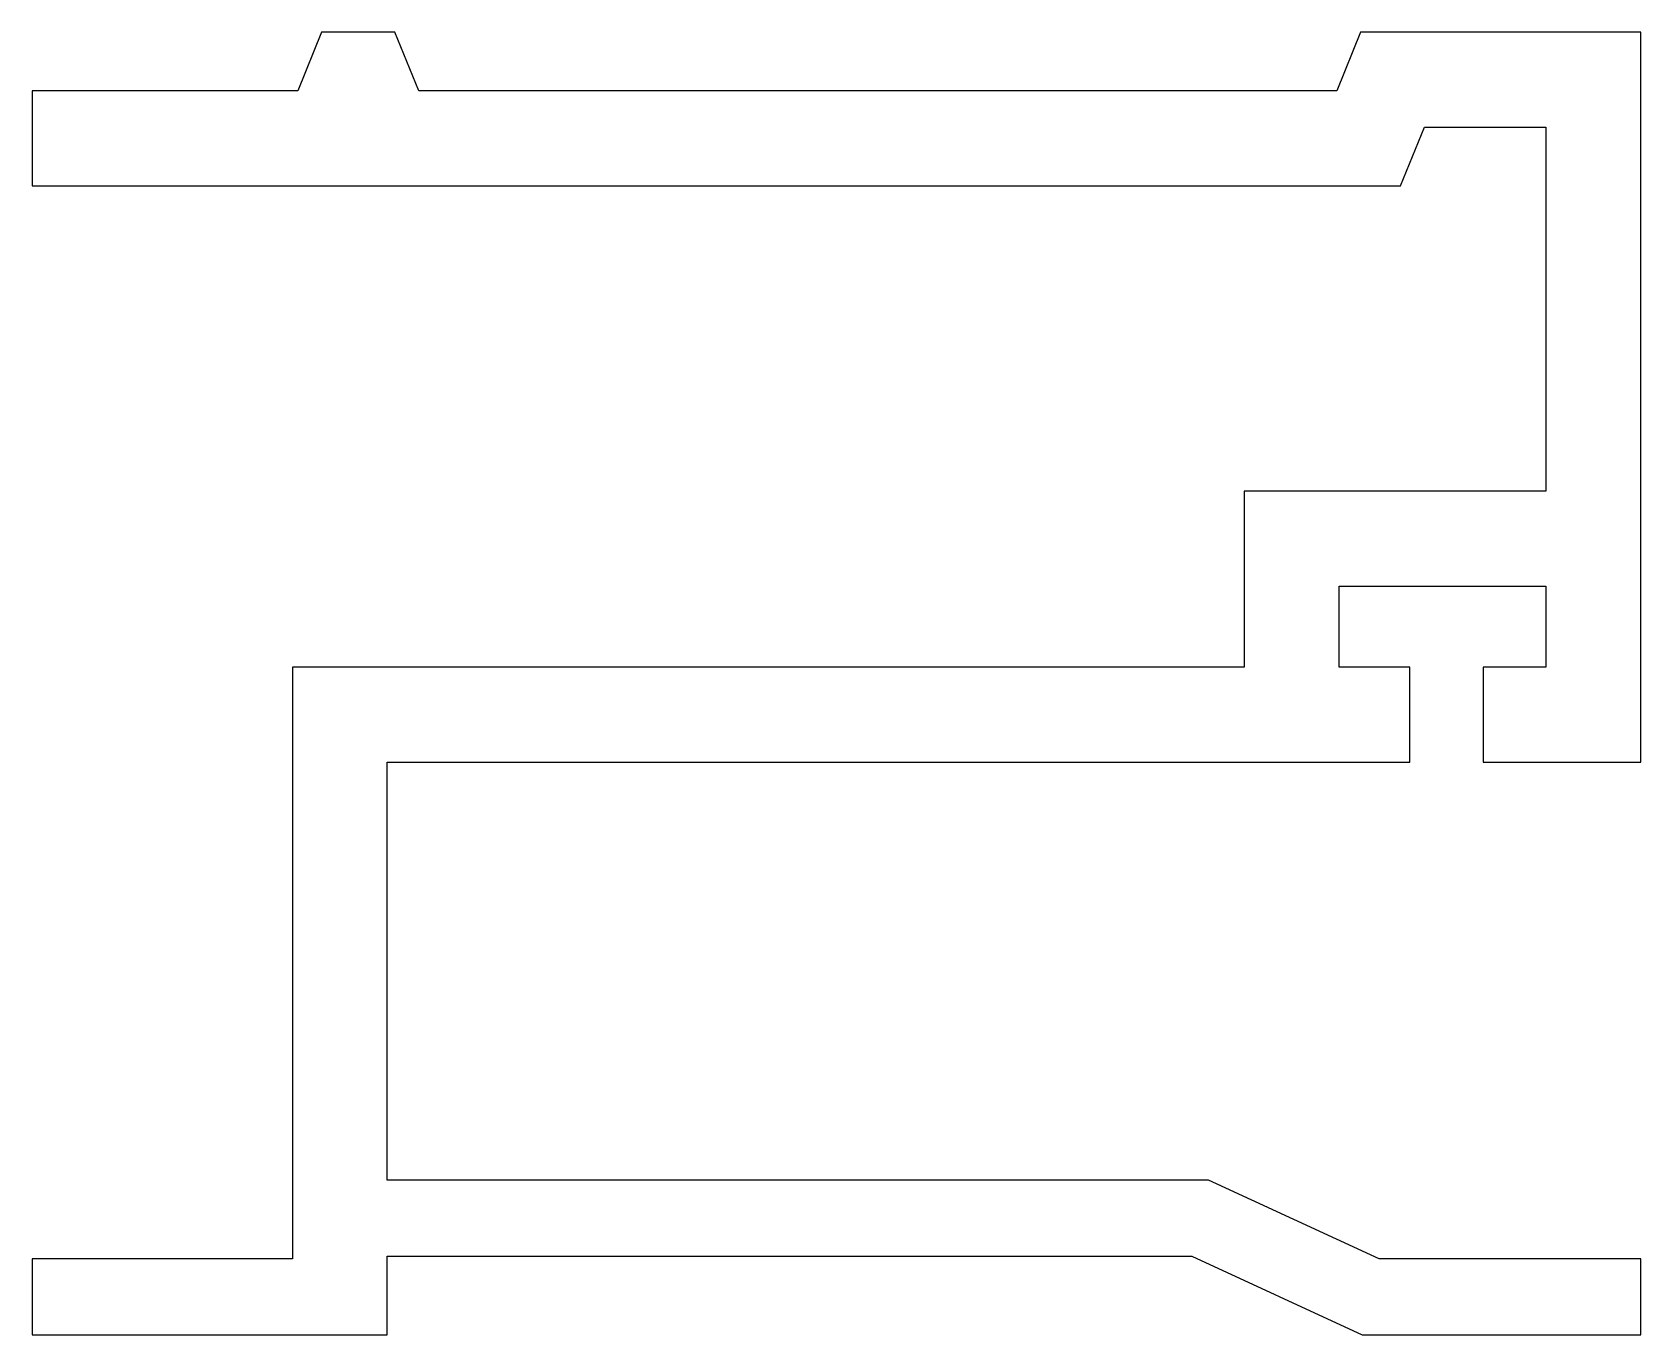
# Model space of a CAD drawing. Extents: x -16.9 to 16.9, y 4.3 to 31.7.
import ezdxf

# ---------------------------------------------------------------- set-up
doc = ezdxf.new("R2010")
doc.units = 0
doc.layers.get('0').update_dxf_attribs({"linetype": 'CONTINUOUS'})

msp = doc.modelspace()

# ---------------------------------------------------------------- linework, layer by layer
for p, q in [((-10.842, 31.74), (-11.343, 30.506)), ((-9.298, 31.74), (-10.842, 31.74)), ((-8.797, 30.506), (-9.298, 31.74)), ((11.035, 31.74), (10.533, 30.506)), ((16.938, 31.74), (11.035, 31.74)), ((16.938, 16.368), (16.938, 31.74)), ((-11.343, 30.506), (-16.938, 30.506)), ((-16.938, 30.506), (-16.938, 28.506)), ((10.533, 30.506), (-8.797, 30.506)), ((11.879, 28.506), (12.381, 29.74)), ((12.381, 29.74), (14.938, 29.74)), ((14.938, 29.74), (14.938, 22.072)), ((-16.938, 28.506), (11.879, 28.506)), ((14.938, 22.072), (8.588, 22.072)), ((8.588, 22.072), (8.588, 18.368)), ((10.588, 18.368), (10.588, 20.072)), ((10.588, 20.072), (14.938, 20.072)), ((14.938, 20.072), (14.938, 18.368)), ((8.588, 18.368), (-11.459, 18.368)), ((-11.459, 18.368), (-11.459, 5.908)), ((12.076, 18.368), (10.588, 18.368)), ((12.076, 16.368), (12.076, 18.368)), ((14.938, 18.368), (13.62, 18.368)), ((13.62, 18.368), (13.62, 16.368)), ((-9.459, 7.567), (-9.459, 16.368)), ((-9.459, 16.368), (12.076, 16.368)), ((13.62, 16.368), (16.938, 16.368)), ((7.837, 7.567), (-9.459, 7.567)), ((11.425, 5.908), (7.837, 7.567)), ((-11.459, 5.908), (-16.938, 5.908)), ((-16.938, 5.908), (-16.938, 4.308)), ((-9.459, 4.308), (-9.459, 5.967)), ((-9.459, 5.967), (7.485, 5.967)), ((7.485, 5.967), (11.073, 4.308)), ((16.938, 5.908), (11.425, 5.908)), ((16.938, 4.308), (16.938, 5.908)), ((-16.938, 4.308), (-9.459, 4.308)), ((11.073, 4.308), (16.938, 4.308))]:
    msp.add_line(p, q)

doc.saveas('drawing.dxf')
